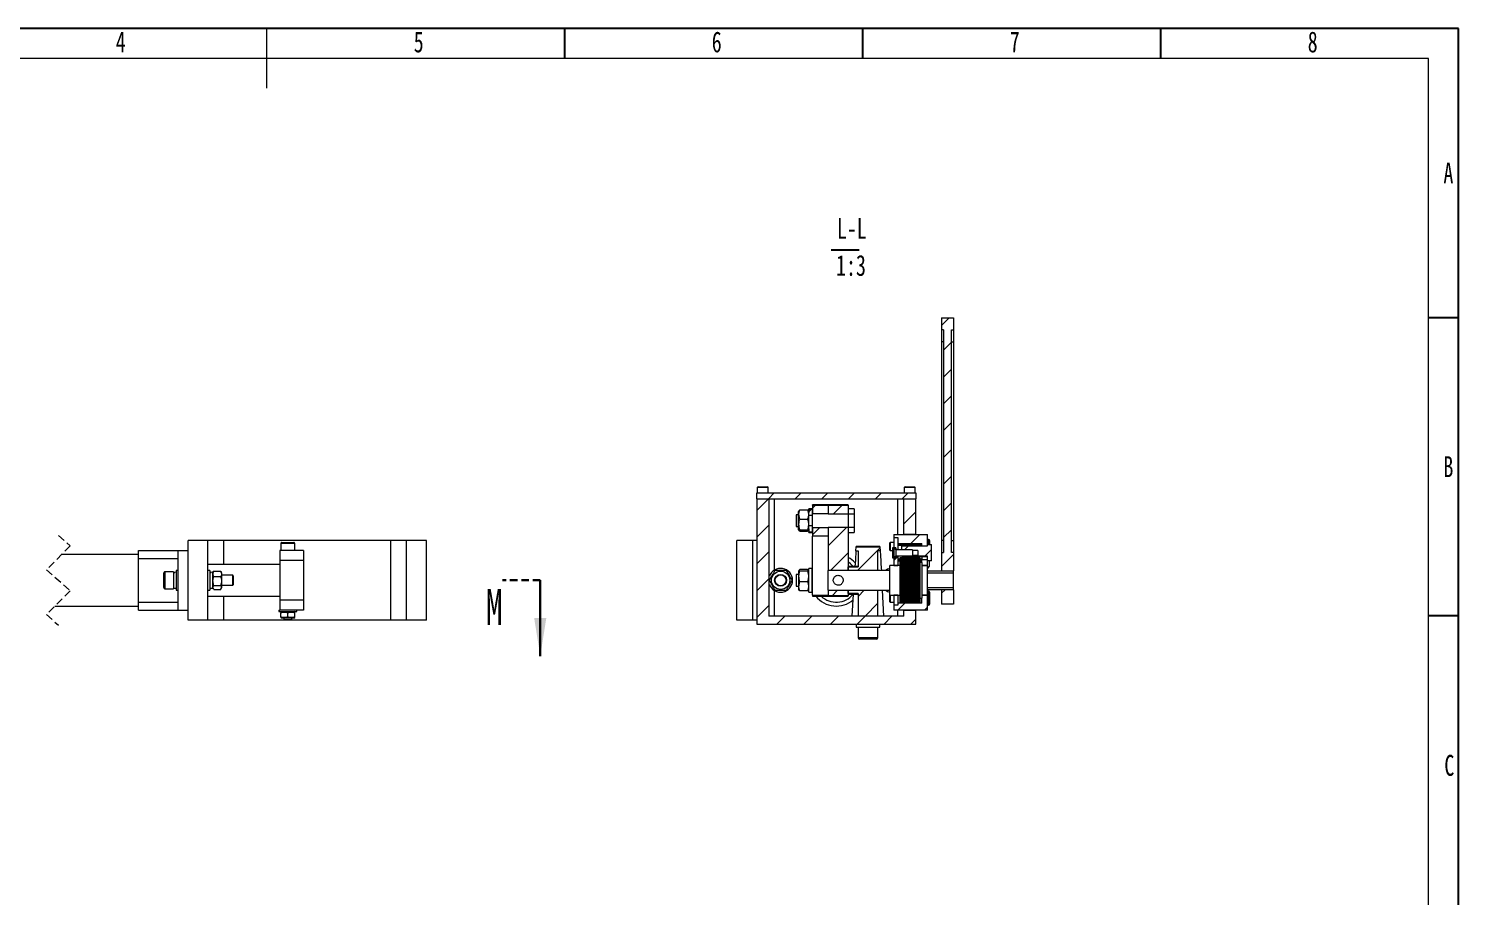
# Paper-space layout '装配图' of a CAD drawing. Header units: millimetres. Extents: x 0 to 420, y 0 to 297.
# Drawn here: x 180.1 to 420, y 151.5 to 297 of the extents above; entities that cross this region are included whole.
import ezdxf

# ---------------------------------------------------------------- set-up
doc = ezdxf.new("R2010")
doc.units = ezdxf.units.MM
doc.linetypes.add('HIDDEN', pattern=[1.905, 1.27, -0.635])
for name, color, linetype in [('10', 7, 'Continuous'), ('5', 7, 'Continuous'), ('9', 7, 'Continuous')]:
    doc.layers.add(name, color=color, linetype=linetype)
doc.styles.add('SLDTEXTSTYLE4', font='TXT', dxfattribs={"width": 0.7})

# ---------------------------------------------------------------- blocks, each defined once
blk = doc.blocks.new('SW_HATCH_1')
at = {"color": 0, "linetype": 'Continuous', "lineweight": 0}
for p, q in [((5.16, 50.06), (6.43, 51.33)), ((5.5, 45.91), (6.83, 47.24)), ((5.5, 41.42), (6.83, 42.75)), ((5.5, 36.93), (6.83, 38.26)), ((5.5, 32.44), (6.83, 33.77)), ((5.5, 27.95), (6.83, 29.28)), ((5.5, 23.46), (6.83, 24.79)), ((-23.9, 21), (-22.9, 22)), ((-19.41, 21), (-18.41, 22)), ((-14.92, 21), (-13.92, 22)), ((-10.43, 21), (-9.43, 22)), ((-5.94, 21), (-4.94, 22)), ((-1.45, 21), (-0.45, 22)), ((-25.84, 19.06), (-23.9, 21)), ((-17.1, 18.82), (-16.7, 19.22)), ((-16.5, 19.42), (-16.01, 19.92)), ((-12.94, 18.49), (-11.52, 19.92)), ((5.5, 18.97), (6.83, 20.3)), ((-1.17, 16.79), (0.83, 18.79)), ((-25.84, 14.57), (-23.84, 16.57)), ((-16.5, 14.93), (-15.25, 16.18)), ((-13.84, 13.1), (-10.76, 16.18)), ((0.03, 13.5), (1.53, 15)), ((5.5, 14.48), (6.83, 15.81)), ((-25.84, 10.08), (-23.84, 12.08)), ((-8.96, 9), (-5.16, 12.8)), ((-1.04, 12.43), (-0.37, 13.1)), ((2.37, 11.35), (3.5, 12.48)), ((-13.45, 9), (-10.5, 11.95)), ((-2.84, 10.63), (-2.17, 11.3)), ((5.16, 9.65), (7.16, 11.65)), ((-25.84, 5.59), (-23.84, 7.59)), ((-13.21, 4.75), (-12.29, 5.67)), ((-8.84, 4.63), (-7.8, 5.67)), ((5.16, 5.16), (5.75, 5.75)), ((-25.84, 1.1), (-23.84, 3.1)), ((-7.65, 1.33), (-5.5, 3.48)), ((-2.16, 2.33), (-0.99, 3.5)), ((2.33, 2.33), (2.83, 2.83)), ((-22.45, 0), (-21.12, 1.33)), ((-17.96, 0), (-16.63, 1.33)), ((-13.47, 0), (-12.14, 1.33)), ((-8.98, 0), (-7.65, 1.33)), ((-4.49, 0), (-3.16, 1.33)), ((0, 0), (0.83, 0.83))]:
    blk.add_line(p, q, dxfattribs=at)
blk = doc.blocks.new('SW_NOTE_13')
at = {"layer": '10', "color": 0}
blk.add_line((0, -0.86), (4.69, -0.86), dxfattribs=at)
at = {"layer": '10', "color": 0, "char_height": 3.5, "attachment_point": 2, "style": 'SLDTEXTSTYLE4'}
for s, insert in [('L-L', (3.45, 4.51)), ('1:3', (3.32, -1.7))]:
    blk.add_mtext(s, dxfattribs=dict(at, insert=insert))

psp = doc.layouts.new('装配图')

# ---------------------------------------------------------------- linework, layer by layer
at = {"color": 7, "linetype": 'Continuous', "lineweight": 15}
for p, q in [((333.27, 248.48), (335.27, 248.48)), ((333.27, 248.48), (333.27, 246.48)), ((335.27, 248.48), (335.27, 246.48)), ((333.61, 246.48), (333.27, 246.48)), ((333.27, 246.48), (333.27, 244.48)), ((333.61, 246.48), (333.61, 209.15)), ((334.94, 246.48), (335.27, 246.48)), ((334.94, 209.15), (334.94, 246.48)), ((335.27, 246.48), (335.27, 244.48)), ((333.61, 244.48), (333.27, 244.48)), ((333.27, 244.48), (333.27, 211.15)), ((334.94, 244.48), (335.27, 244.48)), ((335.27, 244.48), (335.27, 211.15)), ((302.27, 218.15), (302.27, 219.15)), ((302.27, 219.15), (328.94, 219.15)), ((302.36, 220.02), (302.36, 219.15)), ((302.48, 220.15), (303.27, 220.15)), ((303.27, 220.15), (304.07, 220.15)), ((304.19, 219.15), (304.19, 220.02)), ((327.02, 220.02), (327.02, 219.15)), ((327.15, 220.15), (327.94, 220.15)), ((327.94, 220.15), (328.73, 220.15)), ((328.86, 219.15), (328.86, 220.02)), ((328.94, 219.15), (328.94, 218.15)), ((302.27, 218.15), (328.94, 218.15)), ((302.27, 218.15), (302.27, 197.15)), ((302.27, 218.15), (304.27, 218.15)), ((304.27, 218.15), (304.27, 198.48)), ((309.36, 216.18), (309.27, 216.02)), ((309.27, 212.94), (309.27, 216.02)), ((309.49, 216.27), (309.39, 216.17)), ((309.49, 216.27), (310.79, 216.27)), ((310.91, 216.17), (310.79, 216.27)), ((311.01, 216.02), (310.92, 216.17)), ((311.54, 216.48), (311.01, 216.48)), ((311.01, 216.37), (311.01, 216.48)), ((311.54, 216.37), (311.01, 216.37)), ((311.01, 216.37), (311.01, 215.87)), ((311.54, 216.37), (311.54, 216.48)), ((311.54, 216.37), (311.54, 215.64)), ((314.27, 217.15), (311.61, 217.15)), ((311.61, 217.06), (311.61, 217.15)), ((311.61, 217.06), (314.27, 217.06)), ((311.61, 217.06), (311.61, 215.64)), ((317.61, 217.15), (314.27, 217.15)), ((314.27, 217.06), (314.27, 217.15)), ((314.27, 217.06), (317.61, 217.06)), ((314.27, 217.06), (314.27, 215.64)), ((317.61, 217.06), (317.61, 217.15)), ((317.61, 217.06), (317.61, 216.37)), ((318.61, 216.48), (317.61, 216.48)), ((317.61, 216.37), (317.61, 215.59)), ((318.61, 216.48), (318.61, 215.59)), ((326.94, 212.15), (326.94, 218.15)), ((326.94, 218.15), (328.94, 218.15)), ((328.94, 212.15), (328.94, 218.15)), ((309.27, 215.48), (308.87, 215.48)), ((308.87, 215.48), (308.87, 213.48)), ((309.49, 214.75), (310.79, 214.75)), ((311.01, 213.09), (311.01, 215.87)), ((311.54, 215.32), (311.01, 215.32)), ((311.01, 213.65), (311.54, 213.65)), ((311.61, 215.82), (311.54, 215.82)), ((311.54, 215.64), (311.54, 213.33)), ((314.27, 215.64), (311.61, 215.64)), ((314.27, 215.64), (317.61, 215.64)), ((318.61, 215.59), (317.61, 215.59)), ((317.61, 215.59), (317.61, 213.38)), ((318.61, 215.59), (318.61, 213.38)), ((210.18, 211.15), (206.85, 211.15)), ((206.85, 197.82), (206.85, 211.15)), ((210.18, 197.82), (210.18, 211.15)), ((212.85, 211.15), (210.18, 211.15)), ((240.85, 211.15), (212.85, 211.15)), ((240.85, 197.82), (240.85, 211.15)), ((243.51, 211.15), (240.85, 211.15)), ((243.51, 197.82), (243.51, 211.15)), ((246.85, 211.15), (243.51, 211.15)), ((246.85, 197.82), (246.85, 211.15)), ((298.94, 197.82), (298.94, 211.15)), ((301.61, 211.15), (298.94, 211.15)), ((301.61, 197.82), (301.61, 211.15)), ((302.27, 211.15), (301.61, 211.15)), ((308.87, 213.48), (309.27, 213.48)), ((309.27, 212.94), (309.36, 212.79)), ((309.49, 212.96), (310.79, 212.96)), ((309.49, 212.7), (310.79, 212.7)), ((310.92, 212.79), (311.01, 212.94)), ((311.01, 213.09), (311.01, 212.6)), ((311.01, 212.6), (311.54, 212.6)), ((311.01, 212.48), (311.01, 212.6)), ((311.01, 212.48), (311.54, 212.48)), ((311.54, 213.33), (311.54, 212.6)), ((311.54, 213.15), (311.61, 213.15)), ((311.54, 212.48), (311.54, 212.6)), ((311.61, 213.33), (314.27, 213.33)), ((311.61, 213.33), (311.61, 211.88)), ((314.27, 211.88), (311.61, 211.88)), ((311.61, 202.01), (311.61, 211.88)), ((317.61, 213.33), (314.27, 213.33)), ((314.27, 213.33), (314.27, 206.15)), ((314.27, 213.33), (314.27, 211.88)), ((317.61, 213.38), (317.61, 212.6)), ((317.61, 213.38), (318.61, 213.38)), ((317.61, 212.6), (317.61, 206.15)), ((317.61, 212.48), (318.61, 212.48)), ((318.61, 213.38), (318.61, 212.48)), ((325.27, 212.15), (330.94, 212.15)), ((325.27, 212.15), (325.27, 211.65)), ((325.27, 211.65), (325.94, 211.65)), ((325.27, 211.65), (325.27, 209.92)), ((325.94, 211.65), (325.94, 209.67)), ((325.94, 211.65), (325.94, 210.65)), ((328.94, 212.15), (326.94, 212.15)), ((330.94, 210.25), (330.94, 212.15)), ((331.11, 211.32), (330.94, 211.32)), ((331.27, 211.15), (331.27, 211.06)), ((333.61, 211.15), (333.27, 211.15)), ((333.27, 211.15), (333.27, 209.15)), ((334.94, 211.15), (335.27, 211.15)), ((335.27, 211.15), (335.27, 209.15)), ((198.51, 208.82), (185.66, 208.82)), ((198.51, 208.15), (198.51, 209.48)), ((198.51, 209.48), (205.18, 209.48)), ((205.18, 208.15), (205.18, 209.48)), ((205.18, 209.48), (206.85, 209.48)), ((206.85, 199.48), (206.85, 209.48)), ((226.23, 209.48), (222.23, 209.48)), ((222.23, 209.48), (222.23, 207.82)), ((222.4, 210.65), (222.4, 209.48)), ((222.57, 210.82), (223.14, 210.82)), ((223.14, 210.82), (224.57, 210.82)), ((224.73, 209.48), (224.73, 210.65)), ((226.23, 209.48), (226.23, 207.82)), ((318.9, 209.44), (318.94, 210.11)), ((318.9, 209.44), (319.27, 209.44)), ((322.94, 210.15), (318.94, 210.15)), ((318.94, 210.11), (318.94, 210.15)), ((318.94, 210.11), (322.94, 210.11)), ((319.27, 209.44), (319.27, 206.72)), ((322.98, 209.44), (322.61, 209.44)), ((322.61, 206.15), (322.61, 209.44)), ((322.94, 210.15), (322.94, 210.11)), ((322.94, 210.11), (322.98, 209.44)), ((324.67, 210.82), (324.61, 210.75)), ((324.61, 210.69), (324.61, 210.75)), ((324.61, 209.55), (324.61, 210.69)), ((324.61, 209.55), (324.67, 209.48)), ((325.27, 210.82), (324.67, 210.82)), ((324.67, 210.82), (324.67, 210.75)), ((324.67, 210.75), (324.67, 209.48)), ((324.67, 209.48), (325.06, 209.48)), ((325.24, 209.95), (325.06, 209.95)), ((325.06, 209.95), (325.06, 208.22)), ((325.61, 209.58), (325.24, 209.95)), ((325.24, 209.95), (325.24, 208.22)), ((325.61, 209.92), (325.27, 209.92)), ((325.61, 209.92), (325.61, 209.67)), ((325.61, 209.67), (325.94, 209.67)), ((325.61, 209.67), (325.61, 209.58)), ((328.39, 209.58), (325.61, 209.58)), ((325.61, 209.58), (325.61, 208.58)), ((325.94, 210.65), (329.94, 210.65)), ((325.94, 210.62), (329.94, 210.62)), ((329.94, 210.31), (325.94, 210.31)), ((325.94, 209.67), (325.94, 209.58)), ((326.61, 209.58), (326.61, 210.25)), ((326.61, 210.25), (330.94, 210.25)), ((328.39, 209.58), (328.39, 208.58)), ((329.27, 209.5), (328.39, 209.5)), ((329.27, 209.5), (329.27, 208.67)), ((329.94, 210.25), (329.94, 210.65)), ((329.94, 210.25), (330.94, 210.25)), ((330.94, 210.25), (330.94, 210.51)), ((330.94, 210.51), (331.61, 210.51)), ((331.27, 211.06), (331.27, 210.51)), ((331.61, 207.75), (331.61, 210.51)), ((333.27, 209.15), (333.61, 209.15)), ((333.27, 209.15), (333.27, 206.07)), ((335.27, 209.15), (334.94, 209.15)), ((335.27, 209.15), (335.27, 206.07)), ((198.51, 208.15), (205.18, 208.15)), ((198.51, 200.82), (198.51, 208.15)), ((205.18, 200.82), (205.18, 208.15)), ((222.23, 207.15), (210.18, 207.15)), ((226.23, 207.82), (222.23, 207.82)), ((222.23, 207.82), (222.23, 201.15)), ((226.23, 207.82), (226.23, 201.15)), ((311.54, 206.48), (311.01, 206.48)), ((311.01, 204.48), (311.01, 206.48)), ((311.54, 204.48), (311.54, 206.48)), ((319.27, 206.82), (317.61, 206.82)), ((317.61, 206.72), (319.27, 206.72)), ((317.61, 206.15), (317.61, 206.72)), ((326.27, 206.98), (324.61, 206.98)), ((324.61, 204.48), (324.61, 206.98)), ((325.06, 208.22), (325.24, 208.22)), ((325.24, 208.22), (325.61, 208.58)), ((325.27, 208.25), (325.61, 208.25)), ((325.27, 208.25), (325.27, 206.98)), ((325.27, 206.98), (325.94, 206.98)), ((325.61, 208.58), (328.39, 208.58)), ((325.61, 208.58), (325.61, 208.5)), ((325.94, 208.5), (325.61, 208.5)), ((325.61, 208.5), (325.61, 208.25)), ((325.94, 208.58), (325.94, 208.5)), ((325.94, 208.5), (325.94, 206.98)), ((326.27, 208.05), (325.94, 208.05)), ((326.27, 207.98), (325.94, 207.98)), ((326.27, 207.91), (325.94, 207.91)), ((326.27, 207.85), (325.94, 207.85)), ((326.27, 207.67), (325.94, 207.67)), ((329.61, 208.25), (326.27, 208.25)), ((326.27, 208.25), (326.27, 208.24)), ((326.27, 208.24), (329.61, 208.24)), ((326.27, 208.24), (326.27, 208.23)), ((329.61, 208.23), (326.27, 208.23)), ((326.27, 208.23), (326.27, 208.19)), ((329.61, 208.19), (326.27, 208.19)), ((326.27, 208.19), (326.27, 208.12)), ((326.27, 208.19), (329.61, 208.19)), ((326.27, 208.19), (326.27, 208.19)), ((329.61, 208.12), (326.27, 208.12)), ((326.27, 208.12), (326.27, 208.03)), ((326.27, 208.12), (329.61, 208.12)), ((326.27, 208.12), (326.27, 208.12)), ((326.27, 208.03), (329.61, 208.03)), ((326.27, 208.03), (326.27, 208.02)), ((329.61, 208.02), (326.27, 208.02)), ((326.27, 208.02), (326.27, 207.9)), ((326.27, 207.9), (329.61, 207.9)), ((326.27, 207.9), (326.27, 207.89)), ((329.61, 207.89), (326.27, 207.89)), ((326.27, 207.89), (326.27, 207.75)), ((326.27, 207.75), (329.61, 207.75)), ((326.27, 207.75), (326.27, 207.74)), ((329.61, 207.74), (326.27, 207.74)), ((326.27, 207.74), (326.27, 207.58)), ((326.27, 207.58), (329.61, 207.58)), ((326.27, 207.58), (326.27, 207.56)), ((329.61, 207.56), (326.27, 207.56)), ((326.27, 207.56), (326.27, 207.38)), ((326.27, 207.38), (329.61, 207.38)), ((326.27, 207.38), (326.27, 207.36)), ((329.61, 207.36), (326.27, 207.36)), ((326.27, 207.36), (326.27, 207.16)), ((326.27, 207.16), (329.61, 207.16)), ((326.27, 207.16), (326.27, 207.14)), ((329.61, 207.14), (326.27, 207.14)), ((326.27, 207.14), (326.27, 206.92)), ((326.27, 206.92), (329.61, 206.92)), ((326.27, 206.92), (326.27, 206.89)), ((329.61, 206.92), (326.27, 206.92)), ((326.27, 206.92), (326.27, 206.92)), ((329.61, 206.89), (326.27, 206.89)), ((326.27, 206.89), (326.27, 206.68)), ((329.61, 206.68), (326.27, 206.68)), ((326.27, 206.68), (326.27, 206.66)), ((326.27, 206.66), (329.61, 206.66)), ((326.27, 206.66), (326.27, 206.63)), ((329.61, 206.63), (326.27, 206.63)), ((326.27, 206.63), (326.27, 206.42)), ((329.61, 206.42), (326.27, 206.42)), ((326.27, 206.42), (326.27, 206.38)), ((326.27, 206.38), (329.61, 206.38)), ((326.27, 206.38), (326.27, 206.35)), ((329.61, 206.35), (326.27, 206.35)), ((326.27, 206.35), (326.27, 206.15)), ((326.61, 208.5), (326.61, 208.58)), ((330.94, 208.5), (326.61, 208.5)), ((326.61, 208.5), (326.61, 208.47)), ((326.61, 208.47), (330.94, 208.47)), ((326.61, 208.47), (330.94, 208.47)), ((326.61, 208.47), (326.61, 208.47)), ((328.39, 208.67), (329.27, 208.67)), ((329.61, 208.25), (329.61, 208.24)), ((329.61, 208.24), (329.61, 208.23)), ((329.61, 208.23), (329.61, 208.19)), ((329.61, 208.19), (329.61, 208.12)), ((329.61, 208.19), (329.61, 208.19)), ((329.61, 208.12), (329.61, 208.03)), ((329.61, 208.12), (329.61, 208.12)), ((329.94, 208.05), (329.61, 208.05)), ((329.61, 208.03), (329.61, 208.02)), ((329.61, 208.02), (329.61, 207.9)), ((329.94, 207.98), (329.61, 207.98)), ((329.94, 207.91), (329.61, 207.91)), ((329.61, 207.9), (329.61, 207.89)), ((329.61, 207.89), (329.61, 207.75)), ((329.94, 207.85), (329.61, 207.85)), ((329.61, 207.75), (329.61, 207.74)), ((329.61, 207.74), (329.61, 207.58)), ((329.94, 207.67), (329.61, 207.67)), ((329.61, 207.58), (329.61, 207.56)), ((329.61, 207.56), (329.61, 207.38)), ((329.94, 207.48), (329.61, 207.48)), ((329.61, 207.38), (329.61, 207.36)), ((329.61, 207.36), (329.61, 207.16)), ((329.61, 207.16), (329.61, 207.14)), ((329.61, 207.14), (329.61, 206.92)), ((329.61, 206.92), (329.61, 206.89)), ((329.61, 206.92), (329.61, 206.92)), ((329.61, 206.89), (329.61, 206.68)), ((329.61, 206.68), (329.61, 206.66)), ((329.61, 206.66), (329.61, 206.63)), ((329.61, 206.63), (329.61, 206.42)), ((329.61, 206.42), (329.61, 206.38)), ((329.61, 206.38), (329.61, 206.35)), ((329.61, 206.35), (329.61, 206.15)), ((329.94, 208.47), (329.94, 207.92)), ((330.94, 207.92), (329.94, 207.92)), ((329.94, 207.48), (329.94, 207.92)), ((329.94, 207.48), (329.94, 201.48)), ((330.94, 206.98), (329.94, 206.98)), ((329.94, 206.98), (330.94, 206.98)), ((330.94, 207.75), (330.94, 208.5)), ((330.94, 206.98), (330.94, 207.92)), ((331.61, 207.75), (330.94, 207.75)), ((330.94, 204.48), (330.94, 206.98)), ((331.2, 207.7), (331.19, 207.75)), ((331.2, 207.7), (331.21, 207.63)), ((331.2, 207.34), (331.2, 207.16)), ((331.21, 207.34), (331.2, 207.34)), ((331.2, 207.16), (331.21, 207.16)), ((331.21, 206.87), (331.2, 206.8)), ((331.21, 207.63), (331.21, 207.34)), ((331.21, 207.16), (331.21, 206.87)), ((202.75, 203.27), (202.75, 205.69)), ((204.41, 205.9), (202.96, 205.9)), ((204.41, 205.9), (204.41, 203.07)), ((205.18, 206.15), (204.85, 206.15)), ((204.85, 206.15), (204.85, 202.82)), ((210.51, 206.15), (210.18, 206.15)), ((210.51, 206.15), (210.51, 202.82)), ((211.1, 205.96), (210.95, 205.69)), ((210.95, 205.82), (210.95, 203.15)), ((211.14, 206.02), (211.12, 205.96)), ((211.14, 206.02), (212.32, 206.02)), ((211.14, 205.13), (212.32, 205.13)), ((212.35, 205.95), (212.32, 206.02)), ((212.51, 205.69), (212.36, 205.96)), ((212.51, 203.79), (212.51, 205.69)), ((214.35, 205.32), (212.51, 205.32)), ((214.41, 205.25), (214.35, 205.32)), ((214.35, 203.65), (214.35, 205.32)), ((214.41, 205.25), (214.41, 203.72)), ((309.27, 205.48), (308.87, 205.48)), ((308.87, 205.48), (308.87, 203.48)), ((309.36, 206.17), (309.27, 206.02)), ((309.27, 206.02), (309.27, 202.94)), ((310.79, 206.27), (309.49, 206.27)), ((310.79, 206), (309.49, 206)), ((310.79, 204.22), (309.49, 204.22)), ((311.01, 206.02), (310.92, 206.18)), ((311.01, 202.48), (311.01, 204.48)), ((311.54, 205.98), (311.61, 206.15)), ((311.61, 205.82), (311.54, 205.82)), ((311.54, 202.48), (311.54, 204.48)), ((324.61, 206.15), (314.27, 206.15)), ((314.27, 204.48), (314.27, 206.15)), ((314.27, 202.82), (314.27, 204.48)), ((324.61, 201.98), (324.61, 204.48)), ((329.61, 206.15), (326.27, 206.15)), ((326.27, 206.15), (326.27, 206.09)), ((326.27, 206.09), (329.61, 206.09)), ((326.27, 206.09), (326.27, 206.06)), ((329.61, 206.06), (326.27, 206.06)), ((326.27, 206.06), (326.27, 205.87)), ((329.61, 205.87), (326.27, 205.87)), ((326.27, 205.87), (326.27, 205.79)), ((326.27, 205.79), (329.61, 205.79)), ((326.27, 205.79), (326.27, 205.76)), ((329.61, 205.76), (326.27, 205.76)), ((326.27, 205.76), (326.27, 205.57)), ((329.61, 205.57), (326.27, 205.57)), ((326.27, 205.57), (326.27, 205.47)), ((326.27, 205.47), (329.61, 205.47)), ((326.27, 205.47), (326.27, 205.44)), ((329.61, 205.44), (326.27, 205.44)), ((326.27, 205.44), (326.27, 205.27)), ((329.61, 205.27), (326.27, 205.27)), ((326.27, 205.27), (326.27, 205.15)), ((326.27, 205.15), (329.61, 205.15)), ((326.27, 205.15), (326.27, 205.12)), ((329.61, 205.12), (326.27, 205.12)), ((326.27, 205.12), (326.27, 204.95)), ((329.61, 204.95), (326.27, 204.95)), ((326.27, 204.95), (326.27, 204.83)), ((326.27, 204.83), (329.61, 204.83)), ((326.27, 204.83), (326.27, 204.8)), ((329.61, 204.8), (326.27, 204.8)), ((326.27, 204.8), (326.27, 204.64)), ((326.27, 204.64), (329.61, 204.64)), ((326.27, 204.64), (326.27, 204.5)), ((326.27, 204.5), (329.61, 204.5)), ((326.27, 204.5), (326.27, 204.47)), ((329.61, 204.47), (326.27, 204.47)), ((326.27, 204.47), (326.27, 204.33)), ((329.61, 204.33), (326.27, 204.33)), ((326.27, 204.33), (326.27, 204.17)), ((326.27, 204.17), (329.61, 204.17)), ((326.27, 204.17), (326.27, 204.14)), ((329.61, 204.14), (326.27, 204.14)), ((326.27, 204.14), (326.27, 204.01)), ((329.61, 204.01), (326.27, 204.01)), ((326.27, 204.01), (326.27, 203.84)), ((329.61, 206.15), (329.61, 206.09)), ((329.61, 206.09), (329.61, 206.06)), ((329.61, 206.06), (329.61, 205.87)), ((329.61, 205.87), (329.61, 205.79)), ((329.61, 205.79), (329.61, 205.76)), ((329.61, 205.76), (329.61, 205.57)), ((329.61, 205.57), (329.61, 205.47)), ((329.61, 205.47), (329.61, 205.44)), ((329.61, 205.44), (329.61, 205.27)), ((329.61, 205.27), (329.61, 205.15)), ((329.61, 205.15), (329.61, 205.12)), ((329.61, 205.12), (329.61, 204.95)), ((329.61, 204.95), (329.61, 204.83)), ((329.61, 204.83), (329.61, 204.8)), ((329.61, 204.8), (329.61, 204.64)), ((329.61, 204.64), (329.61, 204.5)), ((329.61, 204.5), (329.61, 204.47)), ((329.61, 204.47), (329.61, 204.33)), ((329.61, 204.33), (329.61, 204.17)), ((329.61, 204.17), (329.61, 204.14)), ((329.61, 204.14), (329.61, 204.01)), ((329.61, 204.01), (329.61, 203.84)), ((330.94, 206.07), (335.27, 206.07)), ((335.27, 205.7), (330.94, 205.7)), ((330.94, 201.98), (330.94, 204.48)), ((335.27, 205.7), (335.27, 206.07)), ((335.27, 203.26), (335.27, 205.7)), ((202.96, 203.07), (204.41, 203.07)), ((204.41, 203.15), (204.85, 203.15)), ((204.85, 202.82), (205.18, 202.82)), ((210.18, 202.82), (210.51, 202.82)), ((210.18, 201.82), (222.23, 201.82)), ((210.51, 203.15), (210.95, 203.15)), ((210.95, 203.27), (211.1, 203)), ((211.14, 203.6), (212.32, 203.6)), ((211.14, 202.95), (212.32, 202.95)), ((212.36, 203), (212.51, 203.27)), ((212.51, 203.27), (212.51, 203.79)), ((212.51, 203.65), (214.35, 203.65)), ((214.35, 203.65), (214.41, 203.72)), ((308.87, 203.48), (309.27, 203.48)), ((309.27, 202.94), (309.36, 202.79)), ((309.37, 202.8), (309.49, 202.7)), ((310.79, 202.7), (309.49, 202.7)), ((310.79, 202.7), (310.89, 202.8)), ((310.92, 202.79), (311.01, 202.94)), ((311.01, 202.48), (311.54, 202.48)), ((311.54, 203.15), (311.61, 203.15)), ((311.61, 202.82), (311.54, 202.99)), ((311.61, 202.01), (314.27, 202.01)), ((311.61, 202.01), (311.61, 201.82)), ((311.61, 201.82), (314.27, 201.82)), ((314.27, 202.82), (324.61, 202.82)), ((314.27, 202.82), (314.27, 201.9)), ((317.61, 201.9), (314.27, 201.9)), ((314.27, 201.82), (314.27, 201.9)), ((314.27, 201.82), (317.61, 201.82)), ((317.61, 202.25), (317.61, 202.82)), ((317.61, 202.82), (317.61, 201.9)), ((319.27, 202.25), (317.61, 202.25)), ((317.61, 202.15), (319.27, 202.15)), ((317.61, 201.82), (317.61, 201.9)), ((318.27, 198.48), (318.48, 202.15)), ((319.27, 202.25), (319.27, 198.48)), ((322.61, 198.48), (322.61, 202.82)), ((323.61, 198.48), (323.36, 202.82)), ((324.61, 201.98), (326.27, 201.98)), ((324.61, 200.88), (324.61, 201.98)), ((324.67, 201.98), (324.67, 200.82)), ((325.94, 201.98), (325.27, 201.98)), ((325.27, 201.98), (325.27, 200.32)), ((325.94, 201.98), (325.94, 200.32)), ((326.27, 203.84), (329.61, 203.84)), ((326.27, 203.84), (326.27, 203.81)), ((329.61, 203.81), (326.27, 203.81)), ((326.27, 203.81), (326.27, 203.7)), ((329.61, 203.7), (326.27, 203.7)), ((326.27, 203.7), (326.27, 203.52)), ((326.27, 203.52), (329.61, 203.52)), ((326.27, 203.52), (326.27, 203.49)), ((329.61, 203.49), (326.27, 203.49)), ((326.27, 203.49), (326.27, 203.4)), ((329.61, 203.4), (326.27, 203.4)), ((326.27, 203.4), (326.27, 203.21)), ((326.27, 203.21), (329.61, 203.21)), ((326.27, 203.21), (326.27, 203.18)), ((329.61, 203.18), (326.27, 203.18)), ((326.27, 203.18), (326.27, 203.1)), ((329.61, 203.1), (326.27, 203.1)), ((326.27, 203.1), (326.27, 202.9)), ((326.27, 202.9), (329.61, 202.9)), ((326.27, 202.9), (326.27, 202.88)), ((329.61, 202.88), (326.27, 202.88)), ((326.27, 202.88), (326.27, 202.81)), ((329.61, 202.81), (326.27, 202.81)), ((326.27, 202.81), (326.27, 202.61)), ((326.27, 202.61), (329.61, 202.61)), ((326.27, 202.61), (326.27, 202.59)), ((329.61, 202.59), (326.27, 202.59)), ((326.27, 202.59), (326.27, 202.54)), ((329.61, 202.54), (326.27, 202.54)), ((326.27, 202.54), (326.27, 202.33)), ((326.27, 202.33), (329.61, 202.33)), ((326.27, 202.33), (326.27, 202.31)), ((329.61, 202.31), (326.27, 202.31)), ((326.27, 202.31), (326.27, 202.28)), ((329.61, 202.28), (326.27, 202.28)), ((326.27, 202.28), (326.27, 202.07)), ((326.27, 202.07), (329.61, 202.07)), ((326.27, 202.07), (326.27, 202.05)), ((329.61, 202.05), (326.27, 202.05)), ((326.27, 202.05), (326.27, 202.04)), ((329.61, 202.04), (326.27, 202.04)), ((326.27, 202.04), (326.27, 201.83)), ((326.27, 201.83), (329.61, 201.83)), ((326.27, 201.83), (326.27, 201.81)), ((329.61, 201.81), (326.27, 201.81)), ((326.27, 201.81), (326.27, 201.61)), ((326.27, 201.61), (329.61, 201.61)), ((326.27, 201.61), (326.27, 201.59)), ((329.61, 201.59), (326.27, 201.59)), ((326.27, 201.59), (326.27, 201.41)), ((329.61, 203.84), (329.61, 203.81)), ((329.61, 203.81), (329.61, 203.7)), ((329.61, 203.7), (329.61, 203.52)), ((329.61, 203.52), (329.61, 203.49)), ((329.61, 203.49), (329.61, 203.4)), ((329.61, 203.4), (329.61, 203.21)), ((329.61, 203.21), (329.61, 203.18)), ((329.61, 203.18), (329.61, 203.1)), ((329.61, 203.1), (329.61, 202.9)), ((329.61, 202.9), (329.61, 202.88)), ((329.61, 202.88), (329.61, 202.81)), ((329.61, 202.81), (329.61, 202.61)), ((329.61, 202.61), (329.61, 202.59)), ((329.61, 202.59), (329.61, 202.54)), ((329.61, 202.54), (329.61, 202.33)), ((329.61, 202.33), (329.61, 202.31)), ((329.61, 202.31), (329.61, 202.28)), ((329.61, 202.28), (329.61, 202.07)), ((329.61, 202.07), (329.61, 202.05)), ((329.61, 202.05), (329.61, 202.04)), ((329.61, 202.04), (329.61, 201.83)), ((329.61, 201.83), (329.61, 201.81)), ((329.61, 201.81), (329.61, 201.61)), ((329.61, 201.61), (329.61, 201.59)), ((329.61, 201.59), (329.61, 201.41)), ((329.94, 201.98), (330.94, 201.98)), ((330.94, 201.98), (329.94, 201.98)), ((330.94, 203.26), (335.27, 203.26)), ((335.27, 202.9), (330.94, 202.9)), ((331.11, 202.65), (330.94, 202.65)), ((330.94, 199.48), (330.94, 201.98)), ((331.27, 202.48), (331.27, 202.39)), ((331.27, 202.39), (331.27, 200.48)), ((333.27, 202.9), (333.27, 200.48)), ((335.27, 202.9), (335.27, 203.26)), ((335.27, 202.9), (335.27, 200.48)), ((184.5, 200.15), (198.51, 200.15)), ((198.51, 199.48), (198.51, 200.82)), ((198.51, 200.82), (205.18, 200.82)), ((198.51, 199.48), (205.18, 199.48)), ((205.18, 199.48), (205.18, 200.82)), ((205.18, 199.48), (206.85, 199.48)), ((222.07, 199.48), (222.07, 199.22)), ((222.07, 199.48), (222.23, 199.48)), ((222.07, 199.22), (225.07, 199.22)), ((226.23, 201.15), (222.23, 201.15)), ((222.23, 201.15), (222.23, 199.48)), ((226.23, 199.48), (222.23, 199.48)), ((222.53, 199.22), (222.4, 199.14)), ((224.73, 199.14), (224.61, 199.22)), ((225.07, 199.22), (225.07, 199.48)), ((226.23, 201.15), (226.23, 199.48)), ((324.61, 200.88), (324.67, 200.82)), ((324.67, 200.82), (325.27, 200.82)), ((325.94, 200.32), (325.27, 200.32)), ((325.27, 200.32), (325.27, 199.48)), ((330.94, 199.48), (325.27, 199.48)), ((329.94, 200.65), (325.94, 200.65)), ((325.94, 200.65), (325.94, 200.32)), ((326.27, 201.41), (329.61, 201.41)), ((326.27, 201.41), (326.27, 201.39)), ((329.61, 201.39), (326.27, 201.39)), ((326.27, 201.39), (326.27, 201.23)), ((326.27, 201.23), (329.61, 201.23)), ((326.27, 201.23), (326.27, 201.21)), ((329.61, 201.21), (326.27, 201.21)), ((326.27, 201.21), (326.27, 201.08)), ((326.27, 201.08), (329.61, 201.08)), ((326.27, 201.08), (326.27, 201.06)), ((329.61, 201.06), (326.27, 201.06)), ((326.27, 201.06), (326.27, 200.95)), ((326.27, 200.95), (329.61, 200.95)), ((326.27, 200.95), (326.27, 200.94)), ((329.61, 200.94), (326.27, 200.94)), ((326.27, 200.94), (326.27, 200.85)), ((326.27, 200.85), (329.61, 200.85)), ((326.27, 200.85), (326.27, 200.84)), ((329.61, 200.84), (326.27, 200.84)), ((326.27, 200.84), (326.27, 200.78)), ((326.27, 200.78), (329.61, 200.78)), ((326.27, 200.78), (326.27, 200.77)), ((329.61, 200.77), (326.27, 200.77)), ((326.27, 200.77), (326.27, 200.73)), ((326.27, 200.73), (329.61, 200.73)), ((329.61, 200.73), (326.27, 200.73)), ((326.27, 200.73), (326.27, 200.73)), ((326.27, 200.73), (326.27, 200.72)), ((326.27, 200.72), (329.61, 200.72)), ((326.94, 198.48), (326.94, 199.48)), ((326.94, 199.48), (328.94, 199.48)), ((328.94, 197.15), (328.94, 199.48)), ((329.61, 201.48), (329.94, 201.48)), ((329.61, 201.41), (329.61, 201.39)), ((329.61, 201.39), (329.61, 201.23)), ((329.61, 201.23), (329.61, 201.21)), ((329.61, 201.21), (329.61, 201.08)), ((329.61, 201.08), (329.61, 201.06)), ((329.61, 201.06), (329.61, 200.95)), ((329.61, 200.95), (329.61, 200.94)), ((329.61, 200.94), (329.61, 200.85)), ((329.61, 200.85), (329.61, 200.84)), ((329.61, 200.84), (329.61, 200.78)), ((329.61, 200.78), (329.61, 200.77)), ((329.61, 200.77), (329.61, 200.73)), ((329.61, 200.73), (329.61, 200.73)), ((329.61, 200.73), (329.61, 200.72)), ((329.94, 200.65), (329.94, 201.48)), ((330.94, 200.32), (331.11, 200.32)), ((335.27, 200.48), (333.27, 200.48)), ((210.18, 197.82), (206.85, 197.82)), ((212.85, 197.82), (210.18, 197.82)), ((222.97, 197.82), (212.85, 197.82)), ((222.4, 199.12), (222.4, 199.04)), ((222.4, 198.33), (222.4, 199.04)), ((222.4, 198.33), (222.4, 198.24)), ((222.4, 198.22), (222.53, 198.15)), ((223.57, 198.15), (222.53, 198.15)), ((222.9, 198.15), (222.9, 197.88)), ((222.9, 197.88), (222.97, 197.82)), ((222.9, 197.88), (223.28, 197.88)), ((223.31, 197.82), (222.97, 197.82)), ((223.28, 197.88), (224.23, 197.88)), ((224.17, 197.82), (223.31, 197.82)), ((223.57, 198.33), (223.57, 199.04)), ((224.61, 198.15), (223.57, 198.15)), ((224.17, 197.82), (224.23, 197.88)), ((240.85, 197.82), (224.17, 197.82)), ((224.23, 197.88), (224.23, 198.15)), ((224.61, 198.15), (224.73, 198.22)), ((224.73, 199.04), (224.73, 199.12)), ((224.73, 198.33), (224.73, 199.04)), ((224.73, 198.24), (224.73, 198.33)), ((243.51, 197.82), (240.85, 197.82)), ((246.85, 197.82), (243.51, 197.82)), ((301.61, 197.82), (298.94, 197.82)), ((302.27, 197.82), (301.61, 197.82)), ((302.27, 197.15), (328.94, 197.15)), ((326.94, 198.48), (304.27, 198.48)), ((318.94, 197.15), (318.94, 196.62)), ((322.61, 198.48), (319.27, 198.48)), ((322.94, 196.62), (322.94, 197.15)), ((318.94, 196.62), (320.94, 196.62)), ((319.27, 196.62), (319.27, 194.87)), ((321.25, 194.62), (319.52, 194.62)), ((320.94, 196.62), (322.94, 196.62)), ((322.36, 194.62), (321.25, 194.62)), ((322.61, 194.87), (322.61, 196.62))]:
    psp.add_line(p, q, dxfattribs=at)
at = {"color": 8, "linetype": 'Continuous', "lineweight": 15}
for p, q in [((303.27, 220.02), (302.36, 220.02)), ((304.19, 220.02), (303.27, 220.02)), ((327.94, 220.02), (327.02, 220.02)), ((328.86, 220.02), (327.94, 220.02)), ((305.27, 206.21), (305.27, 218.15)), ((325.94, 212.15), (325.94, 218.15)), ((212.85, 207.15), (212.85, 211.15)), ((331.11, 211.21), (331.11, 211.32)), ((331.11, 210.51), (331.11, 211.21)), ((223.07, 210.65), (222.4, 210.65)), ((224.73, 210.65), (223.07, 210.65)), ((202.96, 205.9), (202.96, 203.07)), ((212.85, 197.82), (212.85, 201.82)), ((305.27, 198.48), (305.27, 202.75)), ((331.11, 202.54), (331.11, 202.65)), ((331.11, 200.32), (331.11, 202.54)), ((325.94, 198.48), (325.94, 199.48)), ((319.27, 194.87), (321.3, 194.87)), ((321.3, 194.87), (322.61, 194.87))]:
    psp.add_line(p, q, dxfattribs=at)
at = {"color": 7, "linetype": 'HIDDEN', "lineweight": 0}
for p, q in [((185.08, 211.99), (187.08, 210.24)), ((187.08, 210.24), (183.08, 206.24)), ((183.08, 206.24), (187.08, 202.73)), ((187.08, 202.73), (183.08, 198.73)), ((183.08, 198.73), (185.08, 196.97))]:
    psp.add_line(p, q, dxfattribs=at)
at = {"color": 7, "linetype": 'HIDDEN', "lineweight": 30}
psp.add_line((265.94, 204.48), (259.59, 204.48), dxfattribs=at)
at = {"color": 7, "linetype": 'Continuous', "lineweight": 30}
psp.add_line((265.94, 204.48), (265.94, 191.78), dxfattribs=at)
at = {"color": 7, "linetype": 'Continuous', "lineweight": 15, "flags": 128}
for points in [[(318.9, 209.44), (318.9, 209.4), (318.89, 209.19), (318.87, 208.86), (318.84, 208.43), (318.81, 207.89), (318.78, 207.27), (318.75, 206.82)], [(322.98, 209.44), (322.98, 209.4), (323, 209.19), (323.01, 208.86), (323.04, 208.43), (323.07, 207.89), (323.1, 207.27), (323.14, 206.58), (323.17, 206.15)], [(318.44, 206.82), (318.02, 207.24), (317.61, 207.56)], [(204.41, 205.82), (204.56, 205.81), (204.63, 205.81)], [(210.51, 205.82), (210.66, 205.81), (210.73, 205.81)]]:
    psp.add_lwpolyline(points, dxfattribs=at)
at = {"color": 7, "linetype": 'Continuous', "lineweight": 15}
for radius in [1.54, 1, 0.917]:
    psp.add_circle((306.27, 204.48), radius, dxfattribs=at)
for centre, radius, start, end in [((302.48, 220.02), 0.125, 90, 180), ((304.07, 220.02), 0.125, 0, 90), ((327.15, 220.02), 0.125, 90, 180), ((328.73, 220.02), 0.125, 0, 90), ((331.11, 211.15), 0.167, 0, 90), ((222.57, 210.65), 0.167, 89.9974, 179.9996), ((224.57, 210.65), 0.167, 359.9887, 90.0075), ((306.27, 204.48), 2, 0, 160.4272), ((315.61, 204.48), 4.33, 42.8317, 62.5136), ((324.94, 204.48), 2, 99.5941, 123.5573), ((330.87, 206.86), 0.333, 281.537, 350.3443), ((202.96, 205.69), 0.208, 89.9966, 180.0021), ((204.85, 201.86), 3.96, 89.9855, 96.2709), ((210.95, 201.86), 3.96, 89.9852, 96.2709), ((306.27, 204.48), 2, 199.5728, 0), ((202.96, 203.27), 0.208, 179.9979, 270.0034), ((315.61, 204.48), 4.33, 217.9799, 310.6273), ((315.61, 204.48), 3.67, 226.6582, 320.4788), ((324.94, 204.48), 2, 236.4427, 260.4059), ((331.11, 202.48), 0.167, 0, 90), ((331.11, 200.48), 0.167, 270, 0), ((319.52, 194.87), 0.25, 180, 270), ((322.36, 194.87), 0.25, 270, 0)]:
    psp.add_arc(centre, radius, start, end, dxfattribs=at)
for points, knots in [([(309.49, 214.75), (309.44, 214.93), (309.3, 215.36), (309.36, 215.88), (309.47, 216.2), (309.49, 216.27)], [0, 0, 0, 0, 0.362955, 0.866944, 1, 1, 1, 1]), ([(310.79, 216.27), (310.81, 216.2), (310.92, 215.88), (310.98, 215.36), (310.84, 214.93), (310.79, 214.75)], [0, 0, 0, 0, 0.133056, 0.637045, 1, 1, 1, 1]), ([(309.49, 212.96), (309.42, 213.28), (309.27, 213.88), (309.42, 214.47), (309.49, 214.75)], [0, 0, 0, 0, 0.534716, 1, 1, 1, 1]), ([(310.79, 214.75), (310.86, 214.43), (311.01, 213.83), (310.86, 213.24), (310.79, 212.96)], [0, 0, 0, 0, 0.534716, 1, 1, 1, 1]), ([(309.49, 212.7), (309.42, 212.75), (309.27, 212.84), (309.42, 212.92), (309.49, 212.96)], [0, 0, 0, 0, 0.534715, 1, 1, 1, 1]), ([(310.79, 212.96), (310.86, 212.92), (311.01, 212.83), (310.86, 212.74), (310.79, 212.7)], [0, 0, 0, 0, 0.534718, 1, 1, 1, 1]), ([(211.14, 205.13), (211.12, 205.17), (211.04, 205.35), (210.99, 205.67), (211.09, 205.91), (211.14, 206.02)], [0, 0, 0, 0, 0.1390025, 0.63331, 1, 1, 1, 1]), ([(211.14, 203.6), (211.08, 203.87), (210.96, 204.39), (211.08, 204.9), (211.14, 205.13)], [0, 0, 0, 0, 0.534703, 1, 1, 1, 1]), ([(212.32, 206.02), (212.37, 205.91), (212.47, 205.67), (212.42, 205.35), (212.34, 205.17), (212.32, 205.13)], [0, 0, 0, 0, 0.36669, 0.860997, 1, 1, 1, 1]), ([(212.32, 205.13), (212.38, 204.86), (212.5, 204.35), (212.38, 203.84), (212.32, 203.6)], [0, 0, 0, 0, 0.534703, 1, 1, 1, 1]), ([(305.31, 206.15), (305.14, 205.85), (304.82, 205.29), (304.5, 204.74), (304.35, 204.48)], [0, 0, 0, 0, 0.534716, 1, 1, 1, 1]), ([(304.35, 204.48), (304.52, 204.18), (304.84, 203.63), (305.16, 203.07), (305.31, 202.82)], [0, 0, 0, 0, 0.534716, 1, 1, 1, 1]), ([(307.24, 206.15), (307.01, 206.15), (306.46, 206.15), (305.79, 206.15), (305.39, 206.15), (305.31, 206.15)], [0, 0, 0, 0, 0.362955, 0.866944, 1, 1, 1, 1]), ([(308.2, 204.48), (308.03, 204.78), (307.7, 205.34), (307.38, 205.89), (307.24, 206.15)], [0, 0, 0, 0, 0.534716, 1, 1, 1, 1]), ([(307.24, 202.82), (307.41, 203.11), (307.73, 203.67), (308.05, 204.22), (308.2, 204.48)], [0, 0, 0, 0, 0.534716, 1, 1, 1, 1]), ([(309.49, 202.7), (309.47, 202.77), (309.36, 203.08), (309.3, 203.6), (309.44, 204.04), (309.49, 204.22)], [0, 0, 0, 0, 0.133056, 0.637044, 1, 1, 1, 1]), ([(309.49, 206), (309.42, 206.05), (309.27, 206.14), (309.42, 206.22), (309.49, 206.27)], [0, 0, 0, 0, 0.534715, 1, 1, 1, 1]), ([(309.49, 204.22), (309.42, 204.54), (309.27, 205.13), (309.42, 205.73), (309.49, 206)], [0, 0, 0, 0, 0.534716, 1, 1, 1, 1]), ([(310.79, 206.27), (310.86, 206.22), (311.01, 206.13), (310.86, 206.04), (310.79, 206)], [0, 0, 0, 0, 0.534718, 1, 1, 1, 1]), ([(310.79, 206), (310.86, 205.68), (311.01, 205.09), (310.86, 204.49), (310.79, 204.22)], [0, 0, 0, 0, 0.534716, 1, 1, 1, 1]), ([(310.79, 204.22), (310.84, 204.04), (310.98, 203.6), (310.92, 203.08), (310.81, 202.77), (310.79, 202.7)], [0, 0, 0, 0, 0.362956, 0.866944, 1, 1, 1, 1]), ([(316.77, 204.48), (316.77, 204.57), (316.75, 204.75), (316.62, 204.98), (316.43, 205.18), (316.18, 205.3), (315.9, 205.33), (315.64, 205.27), (315.41, 205.15), (315.23, 204.95), (315.11, 204.68), (315.1, 204.4), (315.16, 204.15), (315.3, 203.93), (315.51, 203.75), (315.78, 203.65), (316.06, 203.64), (316.31, 203.72), (316.52, 203.87), (316.69, 204.08), (316.77, 204.31), (316.77, 204.45), (316.77, 204.48)], [0, 0, 0, 0, 0.049396, 0.098678, 0.150962, 0.207246, 0.260086, 0.306649, 0.354344, 0.408086, 0.464257, 0.515747, 0.563278, 0.612201, 0.665942, 0.722203, 0.773021, 0.819054, 0.868215, 0.923338, 0.978738, 1, 1, 1, 1]), ([(211.12, 203.01), (211.07, 203.11), (210.97, 203.31), (211.08, 203.5), (211.14, 203.6)], [0, 0, 0, 0, 0.483036, 1, 1, 1, 1]), ([(305.31, 202.82), (305.39, 202.82), (305.79, 202.82), (306.46, 202.82), (307.01, 202.82), (307.24, 202.82)], [0, 0, 0, 0, 0.133056, 0.637045, 1, 1, 1, 1]), ([(222.4, 199.04), (222.61, 199.09), (223, 199.2), (223.39, 199.09), (223.57, 199.04)], [0, 0, 0, 0, 0.534432, 1, 1, 1, 1]), ([(223.57, 199.04), (223.78, 199.09), (224.17, 199.2), (224.55, 199.09), (224.73, 199.04)], [0, 0, 0, 0, 0.5344489, 1, 1, 1, 1]), ([(223.57, 198.33), (223.36, 198.27), (222.97, 198.17), (222.58, 198.28), (222.4, 198.33)], [0, 0, 0, 0, 0.534432, 1, 1, 1, 1]), ([(224.73, 198.33), (224.53, 198.27), (224.14, 198.17), (223.75, 198.28), (223.57, 198.33)], [0, 0, 0, 0, 0.534432, 1, 1, 1, 1])]:
    psp.add_open_spline(points, degree=3, knots=knots, dxfattribs=at)
at = {"color": 7, "linetype": 'Continuous', "lineweight": 0}
psp.add_open_spline([(212.32, 203.6), (212.39, 203.48), (212.5, 203.28), (212.39, 203.09), (212.35, 203.01)], degree=3, knots=[0, 0, 0, 0, 0.587457, 1, 1, 1, 1], dxfattribs=at)
at = {"color": 7, "linetype": 'Continuous', "lineweight": 30}
psp.add_solid([(265.94, 191.78), (266.95, 198.13), (264.92, 198.13)], dxfattribs=at)
at = {"layer": '5', "lineweight": 15}
psp.add_line((220, 297), (220, 287), dxfattribs=at)
at = {"layer": '5'}
for p, q in [((270, 297), (270, 292)), ((320, 297), (320, 292)), ((370, 297), (370, 292)), ((420, 248.5), (415, 248.5)), ((420, 198.5), (415, 198.5))]:
    psp.add_line(p, q, dxfattribs=at)
at = {"layer": '5', "color": 7, "lineweight": 15}
for p, q in [((415, 292), (25, 292)), ((415, 5), (415, 292))]:
    psp.add_line(p, q, dxfattribs=at)
at = {"layer": '9', "color": 7}
for p, q in [((420, 297), (0, 297)), ((420, 148.5), (420, 297))]:
    psp.add_line(p, q, dxfattribs=at)

# ---------------------------------------------------------------- block references
at = {"color": 7, "linetype": 'Continuous', "lineweight": 0}
psp.add_blockref('SW_HATCH_1', (328.11, 197.15), dxfattribs=at)
at = {"layer": '10'}
psp.add_blockref('SW_NOTE_13', (314.76, 260.74), dxfattribs=at)

# ---------------------------------------------------------------- texts
at = {"color": 7, "linetype": 'Continuous', "insert": (256.79, 203), "char_height": 6, "attachment_point": 1, "style": 'SLDTEXTSTYLE4'}
psp.add_mtext('M', dxfattribs=at)
at = {"layer": '10', "char_height": 3.5, "attachment_point": 2, "style": 'SLDTEXTSTYLE4'}
for s, insert in [('4', (195.54, 296.52)), ('5', (245.54, 296.52)), ('6', (295.55, 296.52)), ('7', (345.55, 296.52)), ('8', (395.55, 296.52)), ('A', (418.32, 274.53)), ('B', (418.32, 225.28)), ('C', (418.48, 175.2))]:
    psp.add_mtext(s, dxfattribs=dict(at, insert=insert))

doc.saveas('drawing.dxf')
